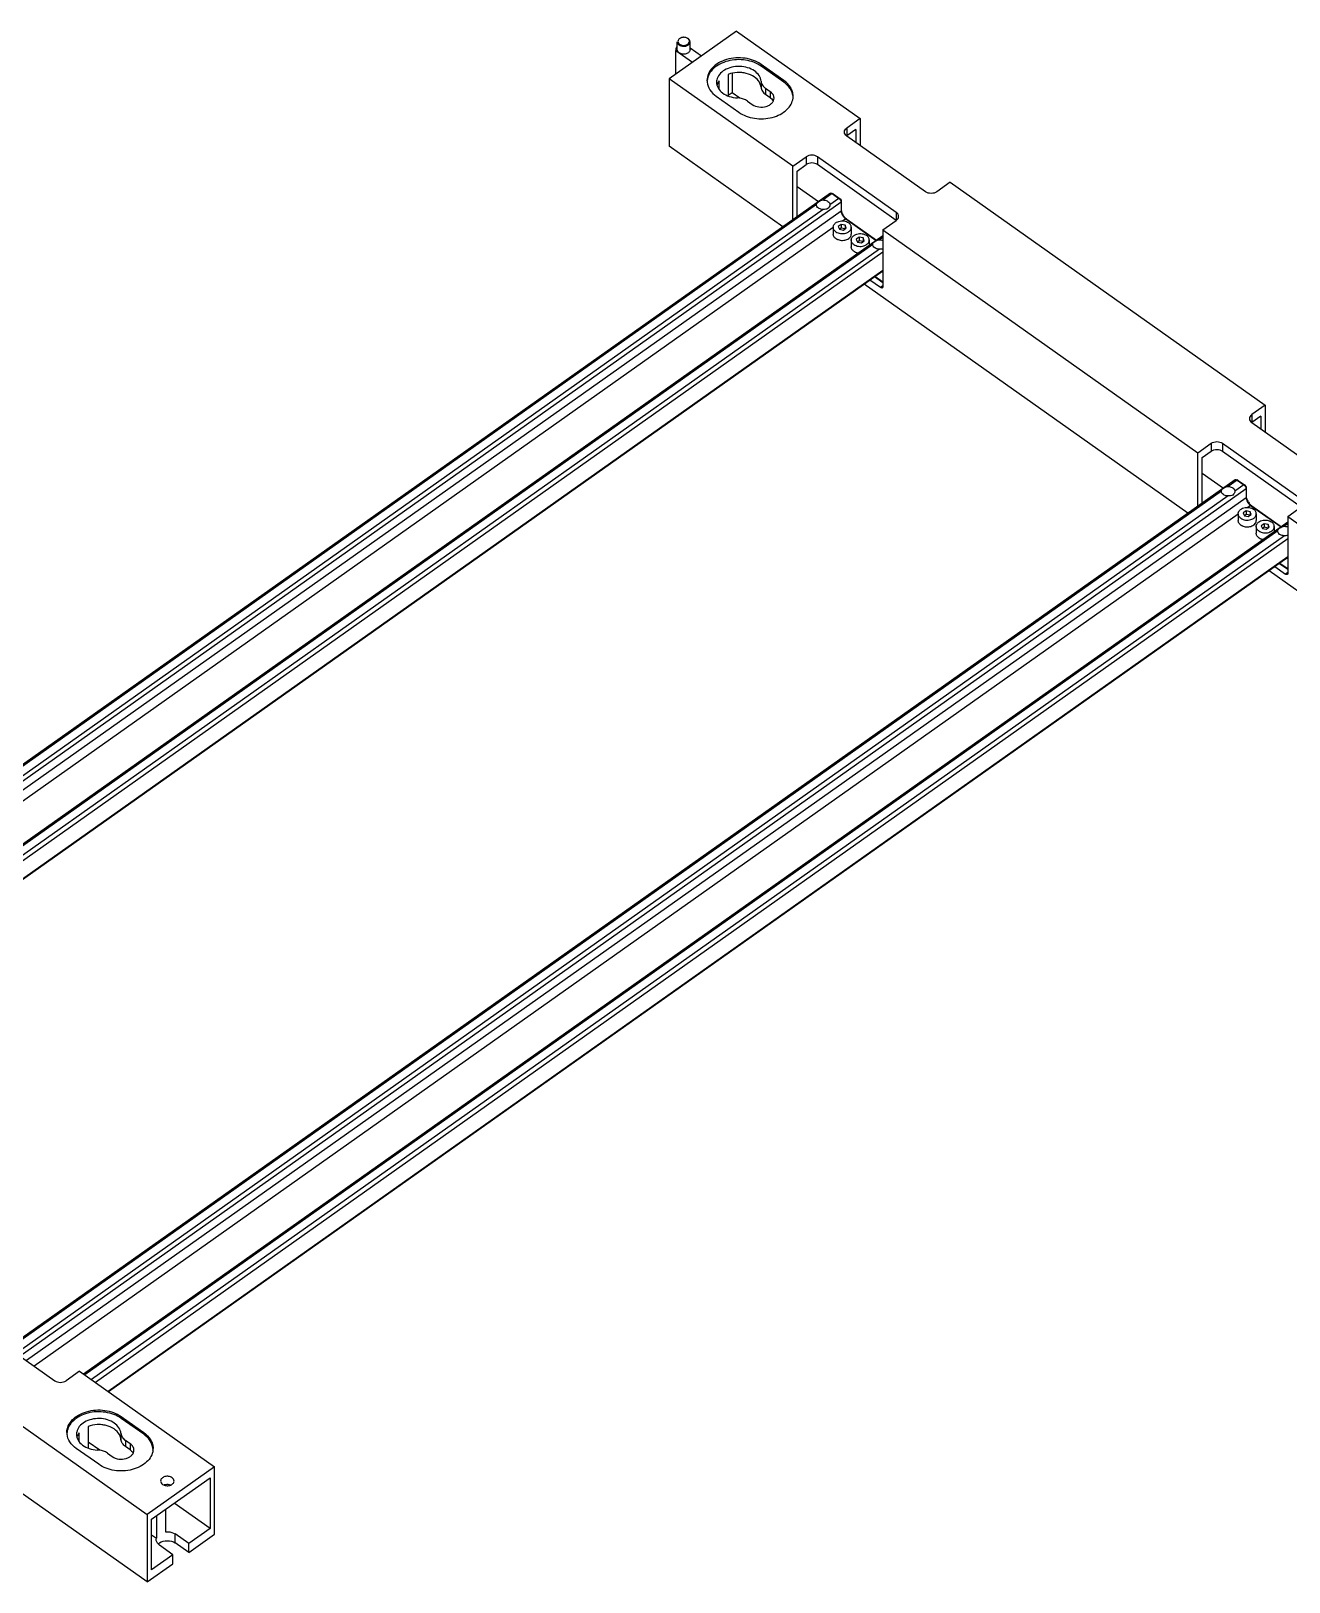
# Model space of a CAD drawing. Header units: millimetres. Extents: x 9226 to 36041, y 16031 to 21779.
# Drawn here: x 14014.1 to 14409.5, y 16535.2 to 17022.5 of the extents above; entities that cross this region are included whole.
import ezdxf

# ---------------------------------------------------------------- set-up
doc = ezdxf.new("R2010")
doc.units = ezdxf.units.MM
doc.layers.add('02___PRT_ALL_AXES', color=7, linetype='Continuous')

msp = doc.modelspace()

# ---------------------------------------------------------------- linework, layer by layer
at = {"color": 7, "linetype": 'Continuous'}
for p, q in [((14235.829, 17022.461), (14274.719, 16994.961)), ((14216.712, 17008.943), (14216.712, 17016.345)), ((14233.206, 17008.84), (14233.206, 17002.089)), ((14234.414, 17009.172), (14234.414, 17003.076)), ((14243.607, 17011.961), (14243.607, 17011.395)), ((14250.678, 17006.961), (14243.607, 17011.961)), ((14250.678, 17006.395), (14243.607, 17011.395)), ((14214.615, 17007.461), (14214.615, 16986.248)), ((14253.506, 16979.961), (14214.615, 17007.461)), ((14230.378, 17004.104), (14230.378, 17006.84)), ((14243.522, 17006.705), (14243.522, 17004.796)), ((14244.977, 17004.426), (14244.977, 17002.517)), ((14246.435, 17003.395), (14244.977, 17004.426)), ((14250.678, 17006.961), (14250.678, 17006.395)), ((14229.465, 17001.961), (14236.536, 16996.961)), ((14234.414, 17003.076), (14233.206, 17002.222)), ((14236.845, 17001.357), (14234.414, 17003.076)), ((14239.32, 17000.426), (14240.778, 16999.395)), ((14246.435, 17001.486), (14244.977, 17002.517)), ((14246.435, 17003.395), (14246.435, 17001.486)), ((14274.719, 16994.961), (14270.477, 16991.961)), ((14274.719, 16994.961), (14274.719, 16986.461)), ((14270.477, 16991.961), (14270.477, 16989.486)), ((14273.305, 16991.486), (14270.477, 16989.486)), ((14295.226, 16971.961), (14270.477, 16989.461)), ((14273.305, 16991.486), (14273.305, 16987.461)), ((14250.383, 16960.956), (14214.615, 16986.248)), ((14253.506, 16979.961), (14257.749, 16982.961)), ((14253.506, 16963.165), (14253.506, 16979.961)), ((14254.92, 16978.486), (14257.749, 16980.486)), ((14257.749, 16982.961), (14257.749, 16980.486)), ((14261.284, 16982.961), (14261.284, 16980.486)), ((14286.033, 16965.461), (14261.284, 16982.961)), ((14286.033, 16962.986), (14261.284, 16980.486)), ((14254.92, 16964.165), (14254.92, 16978.486)), ((14303.004, 16974.961), (14298.761, 16971.961)), ((14303.004, 16974.961), (14401.999, 16904.961)), ((14265.303, 16971.506), (13879.656, 16698.813)), ((14254.92, 16973.576), (14261.575, 16968.87)), ((14265.881, 16971.397), (14263.031, 16969.382)), ((14268.002, 16969.897), (14265.152, 16967.882)), ((14265.645, 16971.523), (14265.881, 16971.397)), ((14266.234, 16971.294), (14265.881, 16971.397)), ((14265.881, 16971.397), (14268.002, 16969.897)), ((14266.116, 16971.357), (14265.894, 16971.435)), ((14266.116, 16971.356), (14266.234, 16971.294)), ((14266.234, 16971.294), (14268.355, 16969.794)), ((14268.355, 16969.794), (14268.002, 16969.897)), ((14268.709, 16968.69), (13883.351, 16696.2)), ((14268.709, 16965.862), (13885.351, 16694.786)), ((14268.709, 16969.19), (14268.709, 16965.862)), ((14286.033, 16965.461), (14286.033, 16962.986)), ((14266.223, 16960.689), (13887.765, 16693.079)), ((14268.729, 16961.7), (14267.817, 16961.055)), ((14267.817, 16961.055), (14268.15, 16960.174)), ((14268.15, 16960.174), (14269.396, 16959.938)), ((14268.729, 16960.568), (14268.166, 16960.171)), ((14268.729, 16961.7), (14268.729, 16960.568)), ((14269.975, 16961.464), (14268.729, 16961.7)), ((14269.959, 16960.335), (14268.729, 16960.568)), ((14270.123, 16963.447), (14269.236, 16962.82)), ((14269.396, 16959.938), (14270.309, 16960.583)), ((14269.975, 16961.464), (14269.975, 16960.346)), ((14270.309, 16960.583), (14269.975, 16961.464)), ((14270.477, 16963.344), (14270.123, 16963.447)), ((14270.123, 16963.447), (14279.692, 16956.681)), ((14270.477, 16963.344), (14279.796, 16956.754)), ((14281.79, 16959.961), (14286.033, 16962.961)), ((14281.79, 16959.961), (14281.79, 16942.071)), ((14281.79, 16959.961), (14380.785, 16889.961)), ((14281.79, 16958.165), (13903.344, 16690.563)), ((14274.386, 16957.7), (14273.473, 16957.055)), ((14273.473, 16957.055), (14273.807, 16956.174)), ((14273.807, 16956.174), (14275.053, 16955.938)), ((14274.386, 16956.568), (14273.823, 16956.171)), ((14274.386, 16957.7), (14274.386, 16956.568)), ((14275.632, 16957.464), (14274.386, 16957.7)), ((14275.616, 16956.335), (14274.386, 16956.568)), ((14275.053, 16955.938), (14275.965, 16956.583)), ((14275.632, 16957.464), (14275.632, 16956.346)), ((14275.965, 16956.583), (14275.632, 16957.464)), ((14281.79, 16957.647), (14280.708, 16956.882)), ((14281.79, 16952.94), (13907.039, 16687.95)), ((14281.79, 16947.283), (13911.039, 16685.122)), ((14281.79, 16947.058), (13911.198, 16685.01)), ((14281.79, 16943.576), (14279.328, 16945.317)), ((14377.662, 16870.956), (14275.914, 16942.903)), ((14281.083, 16941.864), (14277.764, 16944.211)), ((14281.79, 16943.364), (14279.178, 16945.211)), ((14281.79, 16942.364), (14281.083, 16941.864)), ((14401.999, 16904.961), (14397.756, 16901.961)), ((14397.756, 16901.961), (14397.756, 16899.486)), ((14400.584, 16901.486), (14397.756, 16899.486)), ((14400.584, 16901.486), (14400.584, 16897.461)), ((14401.999, 16904.961), (14401.999, 16896.461)), ((14397.756, 16899.461), (14422.505, 16881.961)), ((14380.785, 16889.961), (14385.028, 16892.961)), ((14385.028, 16892.961), (14385.028, 16890.486)), ((14388.564, 16892.961), (14388.564, 16890.486)), ((14388.564, 16892.961), (14413.312, 16875.461)), ((14380.785, 16873.165), (14380.785, 16889.961)), ((14382.2, 16888.486), (14385.028, 16890.486)), ((14382.2, 16874.165), (14382.2, 16888.486)), ((14388.564, 16890.486), (14413.312, 16872.986)), ((14382.2, 16883.576), (14388.854, 16878.87)), ((14392.582, 16881.506), (14006.935, 16608.813)), ((14395.988, 16878.69), (14010.63, 16606.2)), ((14393.16, 16881.397), (14390.31, 16879.382)), ((14395.281, 16879.897), (14392.431, 16877.882)), ((14392.924, 16881.523), (14393.16, 16881.397)), ((14393.513, 16881.294), (14393.16, 16881.397)), ((14393.16, 16881.397), (14395.281, 16879.897)), ((14393.396, 16881.357), (14393.173, 16881.435)), ((14393.396, 16881.356), (14393.513, 16881.294)), ((14393.513, 16881.294), (14395.635, 16879.794)), ((14395.635, 16879.794), (14395.281, 16879.897)), ((14395.988, 16879.19), (14395.988, 16875.862)), ((14395.988, 16875.862), (14012.63, 16604.786)), ((14397.402, 16873.447), (14396.515, 16872.82)), ((14397.756, 16873.344), (14397.402, 16873.447)), ((14397.402, 16873.447), (14406.971, 16866.681)), ((14397.756, 16873.344), (14407.075, 16866.754)), ((14409.07, 16869.961), (14413.312, 16872.961)), ((14393.502, 16870.689), (14015.044, 16603.079)), ((14409.07, 16868.165), (14030.623, 16600.563)), ((14396.008, 16871.7), (14395.096, 16871.055)), ((14395.096, 16871.055), (14395.43, 16870.174)), ((14395.43, 16870.174), (14396.676, 16869.938)), ((14396.008, 16870.568), (14395.445, 16870.171)), ((14397.254, 16871.464), (14396.008, 16871.7)), ((14396.008, 16871.7), (14396.008, 16870.568)), ((14397.238, 16870.335), (14396.008, 16870.568)), ((14396.676, 16869.938), (14397.588, 16870.583)), ((14397.254, 16871.464), (14397.254, 16870.346)), ((14397.588, 16870.583), (14397.254, 16871.464)), ((14401.665, 16867.7), (14400.753, 16867.055)), ((14402.911, 16867.464), (14401.665, 16867.7)), ((14401.665, 16867.7), (14401.665, 16866.568)), ((14402.911, 16867.464), (14402.911, 16866.346)), ((14403.245, 16866.583), (14402.911, 16867.464)), ((14409.07, 16867.647), (14407.988, 16866.882)), ((14409.07, 16869.961), (14451.496, 16839.961)), ((14409.07, 16869.961), (14409.07, 16852.071)), ((14409.07, 16862.94), (14034.318, 16597.95)), ((14400.753, 16867.055), (14401.086, 16866.174)), ((14401.086, 16866.174), (14402.333, 16865.938)), ((14401.665, 16866.568), (14401.102, 16866.171)), ((14402.895, 16866.335), (14401.665, 16866.568)), ((14402.333, 16865.938), (14403.245, 16866.583)), ((14409.07, 16857.283), (14038.318, 16595.122)), ((14409.07, 16857.058), (14038.477, 16595.01)), ((14451.496, 16818.748), (14403.193, 16852.903)), ((14405.043, 16854.211), (14408.363, 16851.864)), ((14406.457, 16855.211), (14409.07, 16853.364)), ((14406.607, 16855.317), (14409.07, 16853.576)), ((14409.07, 16852.364), (14408.363, 16851.864)), ((13996.826, 16615.961), (14021.575, 16598.461)), ((14029.353, 16601.461), (14025.111, 16598.461)), ((14029.353, 16601.461), (14071.78, 16571.461)), ((14008.14, 16586.461), (14050.567, 16556.461)), ((14029.206, 16579.354), (14029.206, 16582.09)), ((14032.035, 16584.09), (14032.035, 16577.339)), ((14035.673, 16576.607), (14032.035, 16579.18)), ((14071.78, 16571.461), (14050.567, 16556.461)), ((14071.78, 16550.248), (14071.78, 16571.461)), ((14050.567, 16535.248), (14002.264, 16569.403)), ((14051.981, 16554.986), (14070.366, 16567.986)), ((14056.314, 16565.896), (14056.314, 16565.564)), ((14070.366, 16567.986), (14070.366, 16552.076)), ((14050.567, 16556.461), (14050.567, 16535.248)), ((14053.485, 16556.05), (14053.485, 16549.012)), ((14056.314, 16558.05), (14056.314, 16551.012)), ((14070.366, 16552.076), (14059.116, 16560.031)), ((14051.981, 16539.076), (14051.981, 16554.986)), ((14070.366, 16552.076), (14063.648, 16547.326)), ((14051.981, 16550.076), (14053.485, 16549.012)), ((14053.431, 16548.576), (14053.485, 16549.012)), ((14058.698, 16543.826), (14054.456, 16546.826)), ((14063.648, 16547.326), (14059.405, 16550.326)), ((14059.405, 16547.498), (14059.405, 16550.326)), ((14063.648, 16544.498), (14059.405, 16547.498)), ((14063.648, 16544.498), (14071.78, 16550.248)), ((14063.648, 16544.498), (14063.648, 16547.326)), ((14050.567, 16535.248), (14058.698, 16540.998)), ((14058.698, 16543.826), (14051.981, 16539.076)), ((14058.698, 16540.998), (14058.698, 16543.826))]:
    msp.add_line(p, q, dxfattribs=at)
for centre, radius, start, end in [((14219.152, 17018.239), 2.237, 105.30595, 107.91635), ((14219.212, 17017.951), 2.532, 88.18705, 94.73329), ((14219.256, 17018.189), 2.29, 73.64862, 76.64474), ((14231.542, 17006.96), 5.006, 179.99627, 186.34594), ((14233.058, 17006.395), 3.522, 171.71982, 179.99494), ((14233.101, 17006.388), 3.566, 168.3833, 171.71418), ((14233.27, 17004.439), 3.739, 160.48877, 164.51294), ((14233.479, 17004.361), 3.962, 153.0691, 160.43979), ((14246.889, 17007.37), 3.495, 218.3718, 220.59636), ((14244.992, 16999.198), 2.687, 35.82479, 38.31421), ((14248.578, 17001.962), 5.028, 353.60323, 359.98333), ((14280.79, 16949.615), 2.909, 282.03964, 290.42742), ((14408.069, 16859.615), 2.909, 282.03876, 290.42739)]:
    msp.add_arc(centre, radius, start, end, dxfattribs=at)
for points, knots in [([(14217.212, 17019.069), (14217.212, 17018.882), (14217.333, 17018.48), (14217.626, 17018.191), (14217.797, 17018.069)], [0, 0, 0, 0, 0.4710056, 1, 1, 1, 1]), ([(14217.549, 17019.698), (14217.463, 17019.552), (14217.36, 17019.211), (14217.463, 17018.869), (14217.549, 17018.724)], [0, 0, 0, 0, 0.4999988, 1, 1, 1, 1]), ([(14218.463, 17020.368), (14218.363, 17020.336), (14218.01, 17020.194), (14217.689, 17019.937), (14217.549, 17019.698)], [0, 0, 0, 0, 0.274632, 1, 1, 1, 1]), ([(14217.549, 17018.724), (14217.572, 17018.684), (14217.678, 17018.526), (14217.821, 17018.394), (14217.939, 17018.311)], [0, 0, 0, 0, 0.2386225, 1, 1, 1, 1]), ([(14217.939, 17018.311), (14218.207, 17018.121), (14218.874, 17017.89), (14219.879, 17017.96), (14220.732, 17018.388), (14221.011, 17018.954), (14221.012, 17019.211)], [0, 0, 0, 0, 0.264104, 0.5434729, 0.7937769, 1, 1, 1, 1]), ([(14220.484, 17020.111), (14220.442, 17020.141), (14220.26, 17020.257), (14220.058, 17020.34), (14219.901, 17020.387)], [0, 0, 0, 0, 0.2391799, 1, 1, 1, 1]), ([(14220.626, 17020.069), (14220.584, 17020.099), (14220.406, 17020.214), (14220.21, 17020.3), (14220.057, 17020.351)], [0, 0, 0, 0, 0.2402089, 1, 1, 1, 1]), ([(14220.359, 17017.911), (14220.599, 17018.03), (14221.02, 17018.336), (14221.211, 17018.839), (14221.211, 17019.069)], [0, 0, 0, 0, 0.5381682, 1, 1, 1, 1]), ([(14220.874, 17019.698), (14220.851, 17019.737), (14220.745, 17019.895), (14220.603, 17020.027), (14220.484, 17020.111)], [0, 0, 0, 0, 0.2386225, 1, 1, 1, 1]), ([(14221.024, 17019.667), (14220.999, 17019.705), (14220.886, 17019.857), (14220.743, 17019.986), (14220.626, 17020.069)], [0, 0, 0, 0, 0.2396466, 1, 1, 1, 1]), ([(14221.012, 17019.211), (14221.012, 17019.337), (14220.974, 17019.509), (14220.897, 17019.66), (14220.874, 17019.698)], [0, 0, 0, 0, 0.7409916, 1, 1, 1, 1]), ([(14221.211, 17019.069), (14221.212, 17019.225), (14221.159, 17019.439), (14221.054, 17019.621), (14221.024, 17019.667)], [0, 0, 0, 0, 0.739199, 1, 1, 1, 1]), ([(14217.797, 17018.069), (14217.97, 17017.947), (14218.767, 17017.564), (14219.762, 17017.616), (14220.359, 17017.911)], [0, 0, 0, 0, 0.2413032, 1, 1, 1, 1]), ([(14243.607, 17011.961), (14242.117, 17013.014), (14238.418, 17014.294), (14233.632, 17013.978), (14230.205, 17012.565), (14228.188, 17011.037), (14226.856, 17009.125), (14226.536, 17007.66), (14226.536, 17006.961)], [0, 0, 0, 0, 0.2624877, 0.5402325, 0.6713336, 0.7912002, 0.8994243, 1, 1, 1, 1]), ([(14243.607, 17011.395), (14242.168, 17012.412), (14238.609, 17013.679), (14233.974, 17013.461), (14230.592, 17012.199), (14228.54, 17010.799), (14227.101, 17009.023), (14226.641, 17007.626), (14226.566, 17006.946)], [0, 0, 0, 0, 0.2601627, 0.5364167, 0.6679691, 0.7891379, 0.8988825, 1, 1, 1, 1]), ([(14243.522, 17006.705), (14243.467, 17007.322), (14242.981, 17008.61), (14241.424, 17010.088), (14239.285, 17011.064), (14236.817, 17011.448), (14234.316, 17011.203), (14232.08, 17010.351), (14230.374, 17008.979), (14229.736, 17007.725), (14229.608, 17007.106)], [0, 0, 0, 0, 0.1044857, 0.2215808, 0.3535203, 0.4952884, 0.6381133, 0.7728565, 0.8933677, 1, 1, 1, 1]), ([(14243.018, 17006.355), (14242.623, 17007.038), (14241.365, 17008.268), (14239.32, 17009.111), (14237.468, 17009.428), (14235.54, 17009.467), (14234.097, 17009.18), (14233.206, 17008.84)], [0, 0, 0, 0, 0.2181887, 0.4678751, 0.6012068, 0.7363988, 1, 1, 1, 1]), ([(14226.566, 17006.407), (14226.661, 17005.558), (14227.346, 17003.798), (14228.685, 17002.512), (14229.465, 17001.961)], [0, 0, 0, 0, 0.4723567, 1, 1, 1, 1]), ([(14229.536, 17006.395), (14229.536, 17005.766), (14229.924, 17004.42), (14231.434, 17002.84), (14233.582, 17001.782), (14235.237, 17001.493), (14236.097, 17001.455)], [0, 0, 0, 0, 0.2106232, 0.4454948, 0.7117603, 1, 1, 1, 1]), ([(14243.522, 17004.796), (14243.51, 17004.93), (14243.43, 17005.473), (14243.225, 17005.996), (14243.018, 17006.355)], [0, 0, 0, 0, 0.2448502, 1, 1, 1, 1]), ([(14243.522, 17006.705), (14243.534, 17006.573), (14243.625, 17006.031), (14243.891, 17005.526), (14244.149, 17005.2)], [0, 0, 0, 0, 0.2419751, 1, 1, 1, 1]), ([(14243.522, 17004.796), (14243.56, 17004.362), (14243.897, 17003.457), (14244.579, 17002.799), (14244.977, 17002.517)], [0, 0, 0, 0, 0.4720715, 1, 1, 1, 1]), ([(14244.235, 17005.095), (14244.288, 17005.034), (14244.513, 17004.788), (14244.77, 17004.572), (14244.977, 17004.426)], [0, 0, 0, 0, 0.2425458, 1, 1, 1, 1]), ([(14253.607, 17001.961), (14253.607, 17002.425), (14253.471, 17003.375), (14252.665, 17005.223), (14251.537, 17006.353), (14250.678, 17006.961)], [0, 0, 0, 0, 0.2324385, 0.4732743, 1, 1, 1, 1]), ([(14253.576, 17001.946), (14253.482, 17002.796), (14252.798, 17004.557), (14251.458, 17005.844), (14250.678, 17006.395)], [0, 0, 0, 0, 0.4723334, 1, 1, 1, 1]), ([(14239.32, 17000.426), (14239.101, 17000.581), (14238.116, 17001.156), (14236.965, 17001.417), (14236.097, 17001.455)], [0, 0, 0, 0, 0.2359216, 1, 1, 1, 1]), ([(14236.536, 16996.961), (14237.973, 16995.944), (14241.531, 16994.677), (14246.164, 16994.894), (14249.545, 16996.154), (14251.597, 16997.552), (14253.038, 16999.326), (14253.499, 17000.722), (14253.575, 17001.402)], [0, 0, 0, 0, 0.2601275, 0.5363585, 0.6679172, 0.7891048, 0.8988718, 1, 1, 1, 1]), ([(14240.778, 16999.395), (14241.374, 16998.974), (14242.854, 16998.462), (14244.768, 16998.588), (14246.139, 16999.153), (14246.946, 16999.765), (14247.479, 17000.529), (14247.607, 17001.115), (14247.607, 17001.395)], [0, 0, 0, 0, 0.262498, 0.5402364, 0.6713352, 0.7912006, 0.8994229, 1, 1, 1, 1]), ([(14247.607, 17001.395), (14247.607, 17001.77), (14247.365, 17002.574), (14246.779, 17003.152), (14246.435, 17003.395)], [0, 0, 0, 0, 0.4710031, 1, 1, 1, 1]), ([(14246.435, 17001.486), (14246.499, 17001.44), (14246.742, 17001.257), (14246.96, 17001.041), (14247.1, 17000.864)], [0, 0, 0, 0, 0.2587989, 1, 1, 1, 1]), ([(14269.745, 16990.711), (14269.745, 16990.945), (14269.896, 16991.448), (14270.262, 16991.809), (14270.477, 16991.961)], [0, 0, 0, 0, 0.4710073, 1, 1, 1, 1]), ([(14270.477, 16989.461), (14270.262, 16989.613), (14269.896, 16989.974), (14269.745, 16990.477), (14269.745, 16990.711)], [0, 0, 0, 0, 0.5289927, 1, 1, 1, 1]), ([(14265.303, 16971.506), (14265.324, 16971.521), (14265.431, 16971.574), (14265.559, 16971.554), (14265.645, 16971.523)], [0, 0, 0, 0, 0.2211594, 1, 1, 1, 1]), ([(14268.002, 16969.897), (14268.05, 16969.863), (14268.245, 16969.704), (14268.405, 16969.503), (14268.502, 16969.336)], [0, 0, 0, 0, 0.2344118, 1, 1, 1, 1]), ([(14268.655, 16968.999), (14268.68, 16968.922), (14268.704, 16968.819), (14268.709, 16968.714), (14268.709, 16968.69)], [0, 0, 0, 0, 0.7721911, 1, 1, 1, 1]), ([(14268.709, 16966.362), (14268.709, 16966.302), (14268.723, 16966.04), (14268.782, 16965.783), (14268.843, 16965.59)], [0, 0, 0, 0, 0.2278163, 1, 1, 1, 1]), ([(14268.709, 16965.862), (14268.709, 16965.814), (14268.72, 16965.605), (14268.767, 16965.398), (14268.817, 16965.245)], [0, 0, 0, 0, 0.227816, 1, 1, 1, 1]), ([(14268.817, 16965.245), (14268.853, 16965.13), (14269.039, 16964.657), (14269.325, 16964.226), (14269.582, 16963.937)], [0, 0, 0, 0, 0.2378304, 1, 1, 1, 1]), ([(14268.843, 16965.59), (14268.866, 16965.52), (14268.97, 16965.228), (14269.108, 16964.949), (14269.227, 16964.745)], [0, 0, 0, 0, 0.2393601, 1, 1, 1, 1]), ([(14286.765, 16964.211), (14286.765, 16964.445), (14286.614, 16964.948), (14286.248, 16965.309), (14286.033, 16965.461)], [0, 0, 0, 0, 0.4710073, 1, 1, 1, 1]), ([(14269.227, 16964.745), (14269.294, 16964.63), (14269.577, 16964.19), (14269.929, 16963.792), (14270.227, 16963.539)], [0, 0, 0, 0, 0.2545906, 1, 1, 1, 1]), ([(14269.582, 16963.937), (14269.625, 16963.89), (14269.791, 16963.712), (14269.976, 16963.551), (14270.123, 16963.447)], [0, 0, 0, 0, 0.261539, 1, 1, 1, 1]), ([(14286.033, 16962.961), (14286.248, 16963.113), (14286.614, 16963.474), (14286.765, 16963.977), (14286.765, 16964.211)], [0, 0, 0, 0, 0.5289927, 1, 1, 1, 1]), ([(14281.661, 16941.755), (14281.628, 16941.731), (14281.428, 16941.658), (14281.217, 16941.77), (14281.083, 16941.864)], [0, 0, 0, 0, 0.1989582, 1, 1, 1, 1]), ([(14281.79, 16942.071), (14281.79, 16942.037), (14281.783, 16941.922), (14281.728, 16941.802), (14281.661, 16941.755)], [0, 0, 0, 0, 0.2937594, 1, 1, 1, 1]), ([(14397.756, 16901.961), (14397.541, 16901.809), (14397.175, 16901.448), (14397.024, 16900.945), (14397.024, 16900.711)], [0, 0, 0, 0, 0.5289927, 1, 1, 1, 1]), ([(14397.024, 16900.711), (14397.024, 16900.477), (14397.175, 16899.974), (14397.541, 16899.613), (14397.756, 16899.461)], [0, 0, 0, 0, 0.4710073, 1, 1, 1, 1]), ([(14392.582, 16881.506), (14392.604, 16881.521), (14392.71, 16881.574), (14392.838, 16881.554), (14392.924, 16881.523)], [0, 0, 0, 0, 0.2211594, 1, 1, 1, 1]), ([(14395.281, 16879.897), (14395.329, 16879.863), (14395.524, 16879.704), (14395.684, 16879.503), (14395.781, 16879.336)], [0, 0, 0, 0, 0.2344118, 1, 1, 1, 1]), ([(14395.934, 16878.999), (14395.959, 16878.922), (14395.983, 16878.819), (14395.988, 16878.714), (14395.988, 16878.69)], [0, 0, 0, 0, 0.7721911, 1, 1, 1, 1]), ([(14395.988, 16876.362), (14395.988, 16876.302), (14396.002, 16876.04), (14396.061, 16875.783), (14396.123, 16875.59)], [0, 0, 0, 0, 0.2278163, 1, 1, 1, 1]), ([(14395.988, 16875.862), (14395.988, 16875.814), (14395.999, 16875.605), (14396.047, 16875.398), (14396.096, 16875.245)], [0, 0, 0, 0, 0.227816, 1, 1, 1, 1]), ([(14396.096, 16875.245), (14396.133, 16875.13), (14396.318, 16874.657), (14396.604, 16874.226), (14396.861, 16873.937)], [0, 0, 0, 0, 0.2378304, 1, 1, 1, 1]), ([(14396.123, 16875.59), (14396.145, 16875.52), (14396.249, 16875.228), (14396.387, 16874.949), (14396.506, 16874.745)], [0, 0, 0, 0, 0.2393601, 1, 1, 1, 1]), ([(14396.506, 16874.745), (14396.573, 16874.63), (14396.857, 16874.19), (14397.209, 16873.792), (14397.506, 16873.539)], [0, 0, 0, 0, 0.2545906, 1, 1, 1, 1]), ([(14396.861, 16873.937), (14396.904, 16873.89), (14397.071, 16873.712), (14397.256, 16873.551), (14397.402, 16873.447)], [0, 0, 0, 0, 0.261539, 1, 1, 1, 1]), ([(14408.94, 16851.755), (14408.907, 16851.731), (14408.708, 16851.658), (14408.496, 16851.77), (14408.363, 16851.864)], [0, 0, 0, 0, 0.1989582, 1, 1, 1, 1]), ([(14409.07, 16852.071), (14409.07, 16852.037), (14409.063, 16851.922), (14409.007, 16851.802), (14408.94, 16851.755)], [0, 0, 0, 0, 0.2937594, 1, 1, 1, 1]), ([(14055.803, 16565.739), (14055.976, 16565.817), (14056.71, 16566.047), (14057.542, 16565.974), (14058.067, 16565.734)], [0, 0, 0, 0, 0.2477424, 1, 1, 1, 1]), ([(14056.314, 16551.012), (14056.591, 16551.047), (14057.658, 16551.091), (14058.762, 16550.781), (14059.405, 16550.326)], [0, 0, 0, 0, 0.2619777, 1, 1, 1, 1]), ([(14054.456, 16546.826), (14054.155, 16547.039), (14053.643, 16547.544), (14053.43, 16548.248), (14053.431, 16548.576)], [0, 0, 0, 0, 0.5289287, 1, 1, 1, 1]), ([(14054.456, 16547.498), (14055.158, 16547.994), (14056.931, 16548.451), (14058.704, 16547.994), (14059.405, 16547.498)], [0, 0, 0, 0, 0.5000067, 1, 1, 1, 1])]:
    msp.add_open_spline(points, degree=3, knots=knots, dxfattribs=at)
for points in [[(14219.003, 17020.475), (14218.854, 17020.463), (14218.705, 17020.437), (14218.561, 17020.398)], [(14219.785, 17020.417), (14219.624, 17020.456), (14219.458, 17020.477), (14219.292, 17020.482)], [(14230.378, 17006.84), (14230.214, 17006.626), (14230.068, 17006.396), (14229.946, 17006.156)], [(14247.17, 17000.771), (14247.243, 17000.669), (14247.309, 17000.563), (14247.366, 17000.452)], [(14261.284, 16982.961), (14260.783, 16983.315), (14259.517, 16983.642), (14258.25, 16983.315), (14257.749, 16982.961)], [(14261.284, 16980.486), (14260.783, 16980.84), (14259.517, 16981.167), (14258.25, 16980.84), (14257.749, 16980.486)], [(14268.355, 16969.794), (14268.423, 16969.746), (14268.482, 16969.686), (14268.532, 16969.621)], [(14298.761, 16971.961), (14298.26, 16971.606), (14296.993, 16971.28), (14295.727, 16971.606), (14295.226, 16971.961)], [(14268.502, 16969.336), (14268.564, 16969.23), (14268.618, 16969.116), (14268.655, 16968.999)], [(14268.532, 16969.621), (14268.585, 16969.554), (14268.629, 16969.479), (14268.662, 16969.4)], [(14268.662, 16969.4), (14268.689, 16969.334), (14268.709, 16969.262), (14268.709, 16969.19)], [(14270.227, 16963.539), (14270.307, 16963.47), (14270.39, 16963.405), (14270.477, 16963.344)], [(14385.028, 16892.961), (14385.529, 16893.315), (14386.796, 16893.642), (14388.062, 16893.315), (14388.564, 16892.961)], [(14385.028, 16890.486), (14385.529, 16890.84), (14386.796, 16891.167), (14388.062, 16890.84), (14388.564, 16890.486)], [(14395.635, 16879.794), (14395.702, 16879.746), (14395.761, 16879.686), (14395.811, 16879.621)], [(14395.781, 16879.336), (14395.844, 16879.23), (14395.897, 16879.116), (14395.934, 16878.999)], [(14395.811, 16879.621), (14395.864, 16879.554), (14395.909, 16879.479), (14395.941, 16879.4)], [(14395.941, 16879.4), (14395.968, 16879.334), (14395.988, 16879.262), (14395.988, 16879.19)], [(14397.506, 16873.539), (14397.586, 16873.47), (14397.67, 16873.405), (14397.756, 16873.344)], [(14021.575, 16598.461), (14022.077, 16598.106), (14023.343, 16597.78), (14024.609, 16598.106), (14025.111, 16598.461)], [(14054.063, 16547.166), (14054.183, 16547.288), (14054.316, 16547.399), (14054.456, 16547.498)]]:
    msp.add_open_spline(points, degree=3, dxfattribs=at)
at = {"layer": '02___PRT_ALL_AXES', "color": 7, "linetype": 'Continuous'}
for p, q in [((14235.829, 17022.461), (14214.615, 17007.461)), ((14217.212, 17016.595), (14217.212, 17019.069)), ((14221.212, 17016.595), (14221.212, 17019.069)), ((14216.712, 17016.595), (14216.737, 17016.345)), ((14216.737, 17008.961), (14216.737, 17016.345)), ((14216.737, 17016.345), (14221.958, 17012.653)), ((14221.212, 17017.18), (14224.786, 17014.653)), ((14260.952, 16967.912), (13880.022, 16698.554)), ((14263.074, 16966.412), (13882.143, 16697.054)), ((14260.952, 16967.897), (14260.952, 16967.912)), ((14265.152, 16967.897), (14265.152, 16967.882)), ((14266.223, 16960.819), (14266.223, 16958.697)), ((14271.903, 16960.819), (14271.903, 16958.697)), ((14278.63, 16955.412), (13903.71, 16690.304)), ((14271.879, 16956.819), (14271.879, 16954.697)), ((14277.559, 16956.819), (14277.559, 16955.173)), ((14278.63, 16955.397), (14278.63, 16955.412)), ((14280.751, 16953.912), (13905.832, 16688.804)), ((14388.231, 16877.912), (14007.301, 16608.554)), ((14388.232, 16877.897), (14388.231, 16877.912)), ((14392.431, 16877.897), (14392.431, 16877.882)), ((14390.353, 16876.412), (14009.423, 16607.054)), ((14393.502, 16870.819), (14393.502, 16868.697)), ((14399.182, 16870.819), (14399.182, 16868.697)), ((14405.909, 16865.412), (14030.989, 16600.304)), ((14408.03, 16863.912), (14033.111, 16598.804)), ((14399.159, 16866.819), (14399.159, 16864.697)), ((14404.839, 16866.819), (14404.839, 16865.173)), ((14405.909, 16865.397), (14405.909, 16865.412)), ((14042.435, 16587.211), (14049.506, 16582.211)), ((14042.435, 16587.211), (14042.435, 16586.645)), ((14049.506, 16581.645), (14042.435, 16586.645)), ((14042.35, 16581.955), (14042.35, 16580.046)), ((14049.506, 16582.211), (14049.506, 16581.645)), ((14035.364, 16572.211), (14028.293, 16577.211)), ((14038.148, 16575.676), (14039.606, 16574.645)), ((14045.263, 16578.645), (14043.805, 16579.676)), ((14043.805, 16579.676), (14043.805, 16577.767)), ((14045.263, 16576.736), (14043.805, 16577.767)), ((14045.263, 16578.645), (14045.263, 16576.736))]:
    msp.add_line(p, q, dxfattribs=at)
for centre, radius, start, end in [((14030.37, 16582.21), 5.006, 179.99627, 186.34578), ((14031.886, 16581.645), 3.522, 171.71982, 179.99494), ((14031.929, 16581.638), 3.566, 168.3833, 171.71418), ((14032.098, 16579.689), 3.739, 160.50233, 164.51008), ((14032.307, 16579.611), 3.962, 153.06847, 160.45306), ((14045.717, 16582.62), 3.495, 218.3718, 220.59636), ((14043.82, 16574.448), 2.686, 35.80557, 38.31556), ((14047.407, 16577.212), 5.028, 353.6033, 359.98332)]:
    msp.add_arc(centre, radius, start, end, dxfattribs=at)
for points, knots in [([(14216.99, 17017.405), (14216.945, 17017.344), (14216.791, 17017.101), (14216.712, 17016.807), (14216.712, 17016.595)], [0, 0, 0, 0, 0.2622223, 1, 1, 1, 1]), ([(14217.797, 17015.595), (14217.626, 17015.716), (14217.333, 17016.005), (14217.211, 17016.407), (14217.212, 17016.595)], [0, 0, 0, 0, 0.5289237, 1, 1, 1, 1]), ([(14221.212, 17016.595), (14221.211, 17016.455), (14221.147, 17016.162), (14220.776, 17015.629), (14219.953, 17015.199), (14218.837, 17015.129), (14218.095, 17015.384), (14217.797, 17015.595)], [0, 0, 0, 0, 0.100794, 0.2092481, 0.4585995, 0.7369019, 1, 1, 1, 1]), ([(14260.952, 16967.912), (14260.955, 16968.083), (14261.092, 16968.462), (14261.611, 16968.848), (14262.231, 16969.229), (14262.759, 16969.38), (14263.031, 16969.382)], [0, 0, 0, 0, 0.1891696, 0.4135673, 0.6997376, 1, 1, 1, 1]), ([(14261.567, 16966.847), (14261.387, 16966.975), (14261.079, 16967.278), (14260.952, 16967.7), (14260.952, 16967.897)], [0, 0, 0, 0, 0.5289252, 1, 1, 1, 1]), ([(14263.074, 16966.412), (14262.935, 16966.411), (14262.409, 16966.444), (14261.884, 16966.623), (14261.567, 16966.847)], [0, 0, 0, 0, 0.2631337, 1, 1, 1, 1]), ([(14263.031, 16969.382), (14263.169, 16969.383), (14263.695, 16969.35), (14264.22, 16969.171), (14264.537, 16968.947)], [0, 0, 0, 0, 0.2631337, 1, 1, 1, 1]), ([(14265.152, 16967.882), (14265.146, 16967.44), (14264.624, 16966.422), (14263.571, 16966.416), (14263.074, 16966.412)], [0, 0, 0, 0, 0.4706912, 1, 1, 1, 1]), ([(14264.537, 16968.947), (14264.717, 16968.82), (14265.025, 16968.516), (14265.152, 16968.094), (14265.152, 16967.897)], [0, 0, 0, 0, 0.5289252, 1, 1, 1, 1]), ([(14266.223, 16960.819), (14266.223, 16960.917), (14266.244, 16961.118), (14266.337, 16961.409), (14266.49, 16961.687), (14266.699, 16961.945), (14266.958, 16962.178), (14267.371, 16962.454), (14267.982, 16962.707), (14268.786, 16962.846), (14269.613, 16962.818), (14270.394, 16962.625), (14270.865, 16962.384), (14271.071, 16962.239)], [0, 0, 0, 0, 0.0497954, 0.1006346, 0.153414, 0.2087801, 0.2670873, 0.328405, 0.4589036, 0.5969031, 0.7369012, 0.872951, 1, 1, 1, 1]), ([(14267.054, 16959.399), (14266.927, 16959.488), (14266.697, 16959.684), (14266.428, 16960.034), (14266.261, 16960.417), (14266.223, 16960.687), (14266.223, 16960.819)], [0, 0, 0, 0, 0.273138, 0.5281031, 0.7682603, 1, 1, 1, 1]), ([(14267.054, 16959.399), (14267.26, 16959.253), (14267.731, 16959.013), (14268.512, 16958.82), (14269.339, 16958.791), (14270.143, 16958.931), (14270.754, 16959.183), (14271.167, 16959.46), (14271.426, 16959.693), (14271.635, 16959.95), (14271.788, 16960.228), (14271.881, 16960.52), (14271.903, 16960.72), (14271.903, 16960.819)], [0, 0, 0, 0, 0.127049, 0.2630988, 0.4030969, 0.5410964, 0.671595, 0.7329127, 0.7912199, 0.846586, 0.8993654, 0.9502046, 1, 1, 1, 1]), ([(14271.903, 16960.819), (14271.903, 16960.951), (14271.864, 16961.22), (14271.697, 16961.603), (14271.428, 16961.953), (14271.198, 16962.149), (14271.071, 16962.239)], [0, 0, 0, 0, 0.2317397, 0.4718969, 0.726862, 1, 1, 1, 1]), ([(14267.054, 16957.277), (14266.927, 16957.367), (14266.697, 16957.563), (14266.428, 16957.913), (14266.261, 16958.296), (14266.223, 16958.565), (14266.223, 16958.697)], [0, 0, 0, 0, 0.273138, 0.5281031, 0.7682603, 1, 1, 1, 1]), ([(14267.054, 16957.277), (14267.08, 16957.26), (14267.183, 16957.189), (14267.292, 16957.125), (14267.376, 16957.082)], [0, 0, 0, 0, 0.2454999, 1, 1, 1, 1]), ([(14267.376, 16957.082), (14267.405, 16957.067), (14267.522, 16957.008), (14267.643, 16956.956), (14267.736, 16956.922)], [0, 0, 0, 0, 0.2463626, 1, 1, 1, 1]), ([(14267.736, 16956.922), (14267.956, 16956.84), (14268.421, 16956.719), (14269.142, 16956.668), (14269.858, 16956.747), (14270.524, 16956.95), (14271.099, 16957.266), (14271.48, 16957.617), (14271.699, 16957.935), (14271.815, 16958.182), (14271.887, 16958.437), (14271.903, 16958.611), (14271.903, 16958.697)], [0, 0, 0, 0, 0.1361696, 0.2763582, 0.4160438, 0.5507882, 0.6770243, 0.7928907, 0.8471888, 0.8994066, 0.9501051, 1, 1, 1, 1]), ([(14271.879, 16956.819), (14271.879, 16956.917), (14271.901, 16957.118), (14271.994, 16957.409), (14272.147, 16957.687), (14272.356, 16957.945), (14272.615, 16958.178), (14273.028, 16958.454), (14273.639, 16958.707), (14274.443, 16958.846), (14275.27, 16958.818), (14276.051, 16958.625), (14276.522, 16958.384), (14276.728, 16958.239)], [0, 0, 0, 0, 0.0497954, 0.1006346, 0.153414, 0.2087801, 0.2670873, 0.328405, 0.4589036, 0.5969031, 0.7369012, 0.872951, 1, 1, 1, 1]), ([(14272.711, 16955.399), (14272.584, 16955.488), (14272.354, 16955.684), (14272.085, 16956.034), (14271.918, 16956.417), (14271.879, 16956.687), (14271.879, 16956.819)], [0, 0, 0, 0, 0.273138, 0.5281031, 0.7682603, 1, 1, 1, 1]), ([(14272.711, 16955.399), (14272.917, 16955.253), (14273.388, 16955.013), (14274.169, 16954.82), (14274.996, 16954.791), (14275.8, 16954.931), (14276.411, 16955.183), (14276.824, 16955.46), (14277.083, 16955.693), (14277.292, 16955.95), (14277.445, 16956.228), (14277.538, 16956.52), (14277.559, 16956.72), (14277.559, 16956.819)], [0, 0, 0, 0, 0.127049, 0.2630988, 0.4030969, 0.5410964, 0.671595, 0.7329127, 0.7912199, 0.846586, 0.8993654, 0.9502046, 1, 1, 1, 1]), ([(14277.559, 16956.819), (14277.559, 16956.951), (14277.521, 16957.22), (14277.354, 16957.603), (14277.085, 16957.953), (14276.854, 16958.149), (14276.728, 16958.239)], [0, 0, 0, 0, 0.2317397, 0.4718969, 0.726862, 1, 1, 1, 1]), ([(14278.63, 16955.412), (14278.632, 16955.583), (14278.77, 16955.962), (14279.288, 16956.348), (14279.909, 16956.729), (14280.437, 16956.88), (14280.708, 16956.882)], [0, 0, 0, 0, 0.1891696, 0.4135673, 0.6997376, 1, 1, 1, 1]), ([(14279.245, 16954.347), (14279.065, 16954.475), (14278.757, 16954.778), (14278.63, 16955.2), (14278.63, 16955.397)], [0, 0, 0, 0, 0.5289252, 1, 1, 1, 1]), ([(14280.708, 16956.882), (14280.988, 16956.884), (14281.361, 16956.835), (14281.709, 16956.712), (14281.792, 16956.678)], [0, 0, 0, 0, 0.756902, 1, 1, 1, 1]), ([(14272.711, 16953.277), (14272.584, 16953.367), (14272.354, 16953.563), (14272.085, 16953.913), (14271.918, 16954.296), (14271.879, 16954.565), (14271.879, 16954.697)], [0, 0, 0, 0, 0.273138, 0.5281031, 0.7682603, 1, 1, 1, 1]), ([(14272.711, 16953.277), (14272.736, 16953.26), (14272.84, 16953.189), (14272.949, 16953.125), (14273.033, 16953.082)], [0, 0, 0, 0, 0.2454999, 1, 1, 1, 1]), ([(14273.033, 16953.082), (14273.062, 16953.067), (14273.179, 16953.008), (14273.3, 16952.956), (14273.392, 16952.922)], [0, 0, 0, 0, 0.2463626, 1, 1, 1, 1]), ([(14273.392, 16952.922), (14273.45, 16952.9), (14273.685, 16952.82), (14273.93, 16952.764), (14274.115, 16952.735)], [0, 0, 0, 0, 0.2455523, 1, 1, 1, 1]), ([(14280.751, 16953.912), (14280.613, 16953.911), (14280.087, 16953.944), (14279.562, 16954.123), (14279.245, 16954.347)], [0, 0, 0, 0, 0.2631337, 1, 1, 1, 1]), ([(14281.793, 16954.008), (14281.714, 16953.985), (14281.37, 16953.914), (14281.018, 16953.914), (14280.751, 16953.912)], [0, 0, 0, 0, 0.2370874, 1, 1, 1, 1]), ([(14388.231, 16877.912), (14388.234, 16878.083), (14388.371, 16878.462), (14388.89, 16878.848), (14389.51, 16879.229), (14390.039, 16879.38), (14390.31, 16879.382)], [0, 0, 0, 0, 0.1891696, 0.4135673, 0.6997376, 1, 1, 1, 1]), ([(14388.846, 16876.847), (14388.666, 16876.975), (14388.359, 16877.278), (14388.231, 16877.7), (14388.231, 16877.897)], [0, 0, 0, 0, 0.5289252, 1, 1, 1, 1]), ([(14390.31, 16879.382), (14390.449, 16879.383), (14390.974, 16879.35), (14391.499, 16879.171), (14391.816, 16878.947)], [0, 0, 0, 0, 0.2631337, 1, 1, 1, 1]), ([(14392.431, 16877.882), (14392.425, 16877.44), (14391.904, 16876.422), (14390.85, 16876.416), (14390.353, 16876.412)], [0, 0, 0, 0, 0.4706912, 1, 1, 1, 1]), ([(14391.816, 16878.947), (14391.997, 16878.82), (14392.304, 16878.516), (14392.431, 16878.094), (14392.431, 16877.897)], [0, 0, 0, 0, 0.5289252, 1, 1, 1, 1]), ([(14390.353, 16876.412), (14390.214, 16876.411), (14389.689, 16876.444), (14389.164, 16876.623), (14388.846, 16876.847)], [0, 0, 0, 0, 0.2631337, 1, 1, 1, 1]), ([(14393.502, 16870.819), (14393.502, 16870.917), (14393.523, 16871.118), (14393.616, 16871.409), (14393.769, 16871.687), (14393.978, 16871.945), (14394.237, 16872.178), (14394.651, 16872.454), (14395.262, 16872.707), (14396.065, 16872.846), (14396.892, 16872.818), (14397.674, 16872.625), (14398.144, 16872.384), (14398.35, 16872.239)], [0, 0, 0, 0, 0.0497954, 0.1006346, 0.153414, 0.2087801, 0.2670873, 0.328405, 0.4589036, 0.5969031, 0.7369012, 0.872951, 1, 1, 1, 1]), ([(14399.182, 16870.819), (14399.182, 16870.951), (14399.144, 16871.22), (14398.976, 16871.603), (14398.708, 16871.953), (14398.477, 16872.149), (14398.35, 16872.239)], [0, 0, 0, 0, 0.2317397, 0.4718969, 0.726862, 1, 1, 1, 1]), ([(14394.334, 16869.399), (14394.207, 16869.488), (14393.976, 16869.684), (14393.708, 16870.034), (14393.54, 16870.417), (14393.502, 16870.687), (14393.502, 16870.819)], [0, 0, 0, 0, 0.273138, 0.5281031, 0.7682603, 1, 1, 1, 1]), ([(14394.334, 16867.277), (14394.207, 16867.367), (14393.976, 16867.563), (14393.708, 16867.913), (14393.54, 16868.296), (14393.502, 16868.565), (14393.502, 16868.697)], [0, 0, 0, 0, 0.273138, 0.5281031, 0.7682603, 1, 1, 1, 1]), ([(14394.334, 16869.399), (14394.539, 16869.253), (14395.01, 16869.013), (14395.792, 16868.82), (14396.618, 16868.791), (14397.422, 16868.931), (14398.033, 16869.183), (14398.447, 16869.46), (14398.706, 16869.693), (14398.914, 16869.95), (14399.067, 16870.228), (14399.161, 16870.52), (14399.182, 16870.72), (14399.182, 16870.819)], [0, 0, 0, 0, 0.127049, 0.2630988, 0.4030969, 0.5410964, 0.671595, 0.7329127, 0.7912199, 0.846586, 0.8993654, 0.9502046, 1, 1, 1, 1]), ([(14395.015, 16866.922), (14395.235, 16866.84), (14395.7, 16866.719), (14396.421, 16866.668), (14397.137, 16866.747), (14397.803, 16866.95), (14398.378, 16867.266), (14398.759, 16867.617), (14398.978, 16867.935), (14399.095, 16868.182), (14399.166, 16868.437), (14399.182, 16868.611), (14399.182, 16868.697)], [0, 0, 0, 0, 0.1361696, 0.2763582, 0.4160438, 0.5507882, 0.6770243, 0.7928907, 0.8471888, 0.8994066, 0.9501051, 1, 1, 1, 1]), ([(14399.159, 16866.819), (14399.159, 16866.917), (14399.18, 16867.118), (14399.273, 16867.409), (14399.426, 16867.687), (14399.635, 16867.945), (14399.894, 16868.178), (14400.307, 16868.454), (14400.918, 16868.707), (14401.722, 16868.846), (14402.549, 16868.818), (14403.331, 16868.625), (14403.801, 16868.384), (14404.007, 16868.239)], [0, 0, 0, 0, 0.0497954, 0.1006346, 0.153414, 0.2087801, 0.2670873, 0.328405, 0.4589036, 0.5969031, 0.7369012, 0.872951, 1, 1, 1, 1]), ([(14404.839, 16866.819), (14404.839, 16866.951), (14404.8, 16867.22), (14404.633, 16867.603), (14404.364, 16867.953), (14404.134, 16868.149), (14404.007, 16868.239)], [0, 0, 0, 0, 0.2317397, 0.4718969, 0.726862, 1, 1, 1, 1]), ([(14394.334, 16867.277), (14394.359, 16867.26), (14394.463, 16867.189), (14394.571, 16867.125), (14394.655, 16867.082)], [0, 0, 0, 0, 0.2454999, 1, 1, 1, 1]), ([(14394.655, 16867.082), (14394.684, 16867.067), (14394.801, 16867.008), (14394.922, 16866.956), (14395.015, 16866.922)], [0, 0, 0, 0, 0.2463626, 1, 1, 1, 1]), ([(14399.99, 16865.399), (14399.864, 16865.488), (14399.633, 16865.684), (14399.364, 16866.034), (14399.197, 16866.417), (14399.159, 16866.687), (14399.159, 16866.819)], [0, 0, 0, 0, 0.273138, 0.5281031, 0.7682603, 1, 1, 1, 1]), ([(14399.99, 16863.277), (14399.864, 16863.367), (14399.633, 16863.563), (14399.364, 16863.913), (14399.197, 16864.296), (14399.159, 16864.565), (14399.159, 16864.697)], [0, 0, 0, 0, 0.273138, 0.5281031, 0.7682603, 1, 1, 1, 1]), ([(14399.99, 16865.399), (14400.196, 16865.253), (14400.667, 16865.013), (14401.448, 16864.82), (14402.275, 16864.791), (14403.079, 16864.931), (14403.69, 16865.183), (14404.103, 16865.46), (14404.362, 16865.693), (14404.571, 16865.95), (14404.724, 16866.228), (14404.818, 16866.52), (14404.839, 16866.72), (14404.839, 16866.819)], [0, 0, 0, 0, 0.127049, 0.2630988, 0.4030969, 0.5410964, 0.671595, 0.7329127, 0.7912199, 0.846586, 0.8993654, 0.9502046, 1, 1, 1, 1]), ([(14399.99, 16863.277), (14400.016, 16863.26), (14400.119, 16863.189), (14400.228, 16863.125), (14400.312, 16863.082)], [0, 0, 0, 0, 0.2454999, 1, 1, 1, 1]), ([(14400.312, 16863.082), (14400.341, 16863.067), (14400.458, 16863.008), (14400.579, 16862.956), (14400.672, 16862.922)], [0, 0, 0, 0, 0.2463626, 1, 1, 1, 1]), ([(14400.672, 16862.922), (14400.729, 16862.9), (14400.965, 16862.82), (14401.209, 16862.764), (14401.395, 16862.735)], [0, 0, 0, 0, 0.2455523, 1, 1, 1, 1]), ([(14405.909, 16865.412), (14405.912, 16865.583), (14406.049, 16865.962), (14406.568, 16866.348), (14407.188, 16866.729), (14407.716, 16866.88), (14407.988, 16866.882)], [0, 0, 0, 0, 0.1891696, 0.4135673, 0.6997376, 1, 1, 1, 1]), ([(14406.524, 16864.347), (14406.344, 16864.475), (14406.036, 16864.778), (14405.909, 16865.2), (14405.909, 16865.397)], [0, 0, 0, 0, 0.5289252, 1, 1, 1, 1]), ([(14408.03, 16863.912), (14407.892, 16863.911), (14407.366, 16863.944), (14406.841, 16864.123), (14406.524, 16864.347)], [0, 0, 0, 0, 0.2631337, 1, 1, 1, 1]), ([(14407.988, 16866.882), (14408.267, 16866.884), (14408.64, 16866.835), (14408.989, 16866.712), (14409.072, 16866.678)], [0, 0, 0, 0, 0.756902, 1, 1, 1, 1]), ([(14409.073, 16864.008), (14408.993, 16863.985), (14408.649, 16863.914), (14408.297, 16863.914), (14408.03, 16863.912)], [0, 0, 0, 0, 0.2370874, 1, 1, 1, 1]), ([(14025.364, 16582.211), (14025.364, 16582.91), (14025.684, 16584.375), (14027.016, 16586.287), (14029.033, 16587.815), (14032.46, 16589.228), (14037.246, 16589.544), (14040.945, 16588.264), (14042.435, 16587.211)], [0, 0, 0, 0, 0.1005758, 0.2088, 0.3286668, 0.459768, 0.7375126, 1, 1, 1, 1]), ([(14042.435, 16586.645), (14040.996, 16587.662), (14037.437, 16588.929), (14032.802, 16588.711), (14029.42, 16587.449), (14027.369, 16586.049), (14025.929, 16584.273), (14025.47, 16582.876), (14025.394, 16582.196)], [0, 0, 0, 0, 0.2601627, 0.5364167, 0.6679691, 0.7891379, 0.8988825, 1, 1, 1, 1]), ([(14042.35, 16581.955), (14042.295, 16582.572), (14041.809, 16583.86), (14040.253, 16585.338), (14038.114, 16586.314), (14035.646, 16586.698), (14033.144, 16586.453), (14030.908, 16585.601), (14029.202, 16584.229), (14028.564, 16582.975), (14028.436, 16582.356)], [0, 0, 0, 0, 0.1044857, 0.2215808, 0.3535203, 0.4952884, 0.6381133, 0.7728565, 0.8933677, 1, 1, 1, 1]), ([(14028.293, 16577.211), (14027.513, 16577.762), (14026.174, 16579.048), (14025.489, 16580.808), (14025.394, 16581.657)], [0, 0, 0, 0, 0.5276434, 1, 1, 1, 1]), ([(14028.364, 16581.645), (14028.364, 16581.016), (14028.752, 16579.67), (14030.262, 16578.09), (14032.41, 16577.032), (14034.065, 16576.743), (14034.925, 16576.705)], [0, 0, 0, 0, 0.2106232, 0.4454948, 0.7117603, 1, 1, 1, 1]), ([(14041.846, 16581.605), (14041.452, 16582.288), (14040.193, 16583.518), (14038.149, 16584.361), (14036.296, 16584.678), (14034.368, 16584.717), (14032.925, 16584.43), (14032.035, 16584.09)], [0, 0, 0, 0, 0.2181889, 0.4678756, 0.6012075, 0.7363997, 1, 1, 1, 1]), ([(14042.35, 16580.046), (14042.338, 16580.18), (14042.258, 16580.723), (14042.053, 16581.246), (14041.846, 16581.605)], [0, 0, 0, 0, 0.2448502, 1, 1, 1, 1]), ([(14042.35, 16581.955), (14042.362, 16581.823), (14042.453, 16581.281), (14042.719, 16580.776), (14042.977, 16580.45)], [0, 0, 0, 0, 0.2419751, 1, 1, 1, 1]), ([(14043.805, 16577.767), (14043.407, 16578.049), (14042.725, 16578.707), (14042.389, 16579.612), (14042.35, 16580.046)], [0, 0, 0, 0, 0.5279299, 1, 1, 1, 1]), ([(14043.063, 16580.345), (14043.116, 16580.284), (14043.341, 16580.038), (14043.599, 16579.822), (14043.805, 16579.676)], [0, 0, 0, 0, 0.2425458, 1, 1, 1, 1]), ([(14049.506, 16582.211), (14050.365, 16581.603), (14051.493, 16580.473), (14052.3, 16578.625), (14052.435, 16577.675), (14052.435, 16577.211)], [0, 0, 0, 0, 0.5267257, 0.7675615, 1, 1, 1, 1]), ([(14052.404, 16577.196), (14052.31, 16578.046), (14051.626, 16579.807), (14050.286, 16581.094), (14049.506, 16581.645)], [0, 0, 0, 0, 0.4723334, 1, 1, 1, 1]), ([(14038.148, 16575.676), (14037.929, 16575.831), (14036.944, 16576.406), (14035.793, 16576.667), (14034.925, 16576.705)], [0, 0, 0, 0, 0.2359216, 1, 1, 1, 1]), ([(14052.404, 16576.652), (14052.327, 16575.972), (14051.866, 16574.576), (14050.425, 16572.802), (14048.373, 16571.404), (14044.992, 16570.144), (14040.359, 16569.927), (14036.802, 16571.194), (14035.364, 16572.211)], [0, 0, 0, 0, 0.1011283, 0.2108954, 0.332083, 0.4636419, 0.7398731, 1, 1, 1, 1]), ([(14039.606, 16574.645), (14040.202, 16574.224), (14041.682, 16573.712), (14043.596, 16573.838), (14044.967, 16574.403), (14045.774, 16575.015), (14046.307, 16575.779), (14046.435, 16576.365), (14046.435, 16576.645)], [0, 0, 0, 0, 0.262498, 0.5402364, 0.6713352, 0.7912006, 0.8994229, 1, 1, 1, 1]), ([(14046.435, 16576.645), (14046.435, 16577.02), (14046.193, 16577.824), (14045.607, 16578.402), (14045.263, 16578.645)], [0, 0, 0, 0, 0.4710031, 1, 1, 1, 1]), ([(14045.263, 16576.736), (14045.328, 16576.69), (14045.57, 16576.507), (14045.788, 16576.291), (14045.928, 16576.114)], [0, 0, 0, 0, 0.2587972, 1, 1, 1, 1]), ([(14054.831, 16566.961), (14054.83, 16566.764), (14054.958, 16566.342), (14055.265, 16566.038), (14055.446, 16565.911)], [0, 0, 0, 0, 0.4710044, 1, 1, 1, 1]), ([(14058.415, 16568.011), (14058.103, 16568.232), (14057.326, 16568.501), (14056.321, 16568.434), (14055.601, 16568.138), (14055.178, 16567.817), (14054.898, 16567.415), (14054.831, 16567.108), (14054.831, 16566.961)], [0, 0, 0, 0, 0.2625109, 0.5402275, 0.6713251, 0.7911957, 0.8994217, 1, 1, 1, 1]), ([(14055.446, 16565.911), (14055.758, 16565.69), (14056.535, 16565.421), (14057.54, 16565.487), (14058.26, 16565.784), (14058.684, 16566.105), (14058.963, 16566.506), (14059.03, 16566.814), (14059.03, 16566.961)], [0, 0, 0, 0, 0.2625109, 0.5402275, 0.6713251, 0.7911957, 0.8994217, 1, 1, 1, 1]), ([(14059.03, 16566.961), (14059.031, 16567.158), (14058.903, 16567.58), (14058.596, 16567.883), (14058.415, 16568.011)], [0, 0, 0, 0, 0.4710044, 1, 1, 1, 1])]:
    msp.add_open_spline(points, degree=3, knots=knots, dxfattribs=at)
for points in [[(14217.188, 17017.632), (14217.116, 17017.562), (14217.049, 17017.486), (14216.99, 17017.405)], [(14029.206, 16582.09), (14029.042, 16581.876), (14028.896, 16581.646), (14028.774, 16581.406)], [(14045.999, 16576.02), (14046.072, 16575.919), (14046.138, 16575.813), (14046.194, 16575.702)]]:
    msp.add_open_spline(points, degree=3, dxfattribs=at)

doc.saveas('drawing.dxf')
